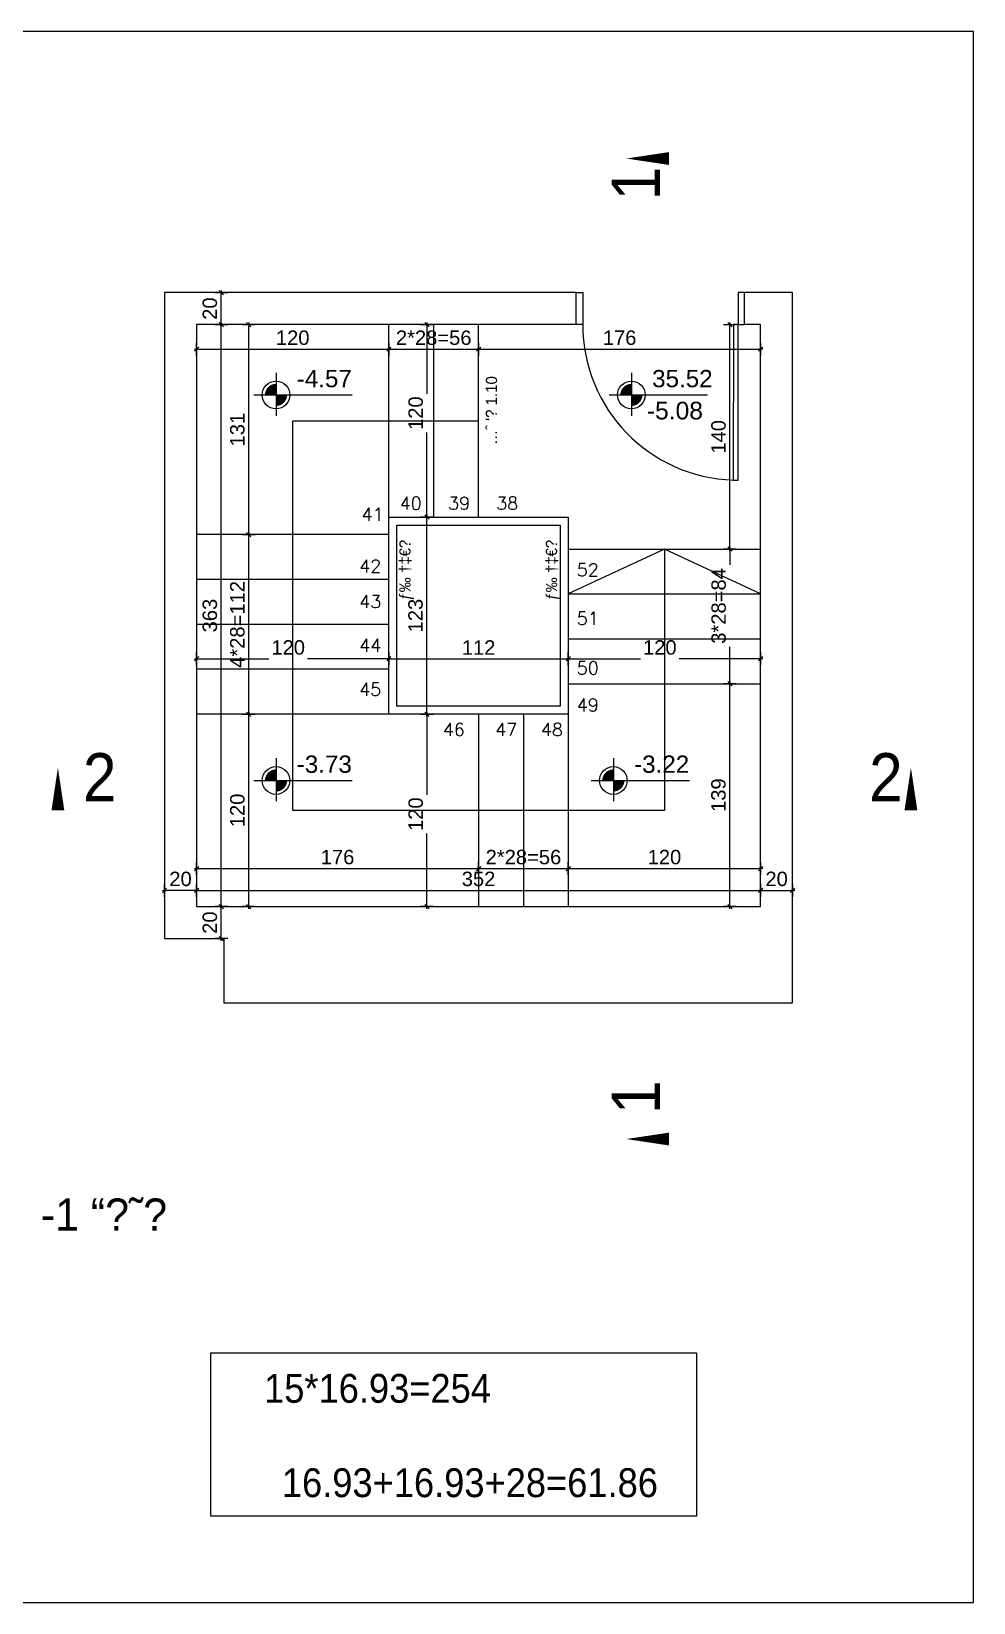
# Model space of a CAD drawing. Header units: centimetres. Extents: x 55145 to 64769, y -6931 to 11377.
# Drawn here: x 58828 to 59416, y 5226 to 6206 of the extents above; entities that cross this region are included whole.
import ezdxf
from ezdxf.enums import TextEntityAlignment as Align

# ---------------------------------------------------------------- set-up
doc = ezdxf.new("R2010")
doc.units = ezdxf.units.CM
doc.header["$LTSCALE"] = 11
doc.header["$MEASUREMENT"] = 0
doc.layers.get('DEFPOINTS').update_dxf_attribs({"color": 1})
for name, color, linetype in [('A_Door_p', 6, 'Continuous'), ('A_Symb_sec', 70, 'Continuous'), ('B-TEXT-H', 6, 'Continuous'), ('dim-100-v', 63, 'Continuous'), ('MABAT', 4, 'Continuous'), ('MIFLAS', 4, 'Continuous'), ('text-building', 8, 'Continuous'), ('TXT', 2, 'Continuous'), ('wall', 7, 'Continuous')]:
    doc.layers.add(name, color=color, linetype=linetype)
doc.styles.add('ROMANCE', font='romanc')
doc.styles.get("Standard").update_dxf_attribs({"font": 'arial.ttf'})
doc.styles.add('T', font='tovana02')
doc.styles.add('TDE_LIB', font='simpheb')
doc.styles.add('TIPUS-K-KARKA$0$SIMPHEB', font='SIMPHEB')
doc.dimstyles.new('1-25', dxfattribs={"dimtxt": 9, "dimasz": 1, "dimexe": 2, "dimexo": 3, "dimgap": 2.5, "dimtad": 1, "dimdec": 0, "dimdsep": 46, "dimtxsty": 'Standard', "dimblk": 'GGK_DIM', "dimcen": 0.09, "dimse1": 1, "dimse2": 1, "dimadec": 0, "dimazin": 0, "dimtfac": 1, "dimtdec": 0, "dimtix": 1, "dimtmove": 2, "dimatfit": 3, "dimfxl": 1, "dimtolj": 1, "dimtzin": 0, "dimarcsym": 0})

# ---------------------------------------------------------------- blocks, each defined once
blk = doc.blocks.new('A$C0DED7F16')
at = {"layer": 'A_Door_p'}
for points in [[(0.01, 117), (4.01, 117), (4, 97.02), (0, 97.02)], [(105.01, 117), (101.01, 117), (101, 97), (105, 97)], [(101, 97), (98, 97), (97.98, 0), (100.98, 0), (101, 97)]]:
    blk.add_lwpolyline(points, dxfattribs=at)
blk.add_arc((101, 97), 97, 179.98706, 268.21559, dxfattribs=at)
blk = doc.blocks.new('GGK_DIM')
for p, q in [((1.33336, 1.33336), (-1.33332, -1.33332)), ((0, 0), (-1, 0)), ((0, 4), (0, -4)), ((1.33336, 0), (0, 0))]:
    blk.add_line(p, q)
blk = doc.blocks.new('*D408')
at = {"layer": 'DEFPOINTS', "color": 0, "transparency": 16777216}
for p in [(59282.96, 5670.64), (58930.96, 5660.52), (59282.96, 5660.52)]:
    blk.add_point(p, dxfattribs=at)
at = {"layer": 'dim-100-v', "color": 0, "lineweight": -2, "transparency": 16777216}
blk.add_line((58931.96, 5670.64), (59281.96, 5670.64), dxfattribs=at)
at = {"layer": 'dim-100-v', "color": 0, "lineweight": -2, "transparency": 16777216, "rotation": 180}
blk.add_blockref('GGK_DIM', (58930.96, 5670.64), dxfattribs=at)
at = {"layer": 'dim-100-v', "color": 0, "lineweight": -2, "transparency": 16777216}
blk.add_blockref('GGK_DIM', (59282.96, 5670.64), dxfattribs=at)
at = {"layer": 'dim-100-v', "color": 0, "transparency": 16777216, "insert": (59106.96, 5677.74), "char_height": 9, "attachment_point": 5}
blk.add_mtext('\\A1;352', dxfattribs=at)
blk = doc.blocks.new('*D409')
at = {"layer": 'DEFPOINTS', "color": 0, "transparency": 16777216}
for p in [(59302.96, 5670.64), (59282.96, 5660.52), (59302.96, 5663.35)]:
    blk.add_point(p, dxfattribs=at)
at = {"layer": 'dim-100-v', "color": 0, "lineweight": -2, "transparency": 16777216}
blk.add_line((59283.96, 5670.64), (59301.96, 5670.64), dxfattribs=at)
at = {"layer": 'dim-100-v', "color": 0, "lineweight": -2, "transparency": 16777216, "rotation": 180}
blk.add_blockref('GGK_DIM', (59282.96, 5670.64), dxfattribs=at)
at = {"layer": 'dim-100-v', "color": 0, "lineweight": -2, "transparency": 16777216}
blk.add_blockref('GGK_DIM', (59302.96, 5670.64), dxfattribs=at)
at = {"layer": 'dim-100-v', "color": 0, "transparency": 16777216, "insert": (59292.96, 5677.74), "char_height": 9, "attachment_point": 5}
blk.add_mtext('\\A1;20', dxfattribs=at)
blk = doc.blocks.new('*D410')
at = {"layer": 'DEFPOINTS', "color": 0, "transparency": 16777216}
for p in [(58910.96, 5670.64), (58910.96, 5660.52), (58930.96, 5660.52)]:
    blk.add_point(p, dxfattribs=at)
at = {"layer": 'dim-100-v', "color": 0, "lineweight": -2, "transparency": 16777216}
blk.add_line((58929.96, 5670.64), (58911.96, 5670.64), dxfattribs=at)
at = {"layer": 'dim-100-v', "color": 0, "lineweight": -2, "transparency": 16777216, "rotation": 180}
blk.add_blockref('GGK_DIM', (58910.96, 5670.64), dxfattribs=at)
at = {"layer": 'dim-100-v', "color": 0, "lineweight": -2, "transparency": 16777216}
blk.add_blockref('GGK_DIM', (58930.96, 5670.64), dxfattribs=at)
at = {"layer": 'dim-100-v', "color": 0, "transparency": 16777216, "insert": (58920.96, 5677.74), "char_height": 9, "attachment_point": 5}
blk.add_mtext('\\A1;20', dxfattribs=at)
blk = doc.blocks.new('*D411')
at = {"layer": 'DEFPOINTS', "color": 0, "transparency": 16777216}
for p in [(59106.96, 5684.25), (58930.96, 5683.06), (59106.96, 5681.03)]:
    blk.add_point(p, dxfattribs=at)
at = {"layer": 'dim-100-v', "color": 0, "lineweight": -2, "transparency": 16777216}
blk.add_line((58931.96, 5684.25), (59105.96, 5684.25), dxfattribs=at)
at = {"layer": 'dim-100-v', "color": 0, "lineweight": -2, "transparency": 16777216, "rotation": 180}
blk.add_blockref('GGK_DIM', (58930.96, 5684.25), dxfattribs=at)
at = {"layer": 'dim-100-v', "color": 0, "lineweight": -2, "transparency": 16777216}
blk.add_blockref('GGK_DIM', (59106.96, 5684.25), dxfattribs=at)
at = {"layer": 'dim-100-v', "color": 0, "transparency": 16777216, "insert": (59018.96, 5691.35), "char_height": 9, "attachment_point": 5}
blk.add_mtext('\\A1;176', dxfattribs=at)
blk = doc.blocks.new('*D412')
at = {"layer": 'DEFPOINTS', "color": 0, "transparency": 16777216}
for p in [(59162.96, 5684.25), (59106.96, 5681.03), (59162.96, 5680.25)]:
    blk.add_point(p, dxfattribs=at)
at = {"layer": 'dim-100-v', "color": 0, "lineweight": -2, "transparency": 16777216}
blk.add_line((59107.96, 5684.25), (59161.96, 5684.25), dxfattribs=at)
at = {"layer": 'dim-100-v', "color": 0, "lineweight": -2, "transparency": 16777216, "rotation": 180}
blk.add_blockref('GGK_DIM', (59106.96, 5684.25), dxfattribs=at)
at = {"layer": 'dim-100-v', "color": 0, "lineweight": -2, "transparency": 16777216}
blk.add_blockref('GGK_DIM', (59162.96, 5684.25), dxfattribs=at)
at = {"layer": 'dim-100-v', "color": 0, "transparency": 16777216, "insert": (59134.96, 5691.35), "char_height": 9, "attachment_point": 5}
blk.add_mtext('\\A1;2*28=56', dxfattribs=at)
blk = doc.blocks.new('*D413')
at = {"layer": 'DEFPOINTS', "color": 0, "transparency": 16777216}
for p in [(59282.96, 5684.25), (59162.96, 5680.25), (59282.96, 5680.25)]:
    blk.add_point(p, dxfattribs=at)
at = {"layer": 'dim-100-v', "color": 0, "lineweight": -2, "transparency": 16777216}
blk.add_line((59163.96, 5684.25), (59281.96, 5684.25), dxfattribs=at)
at = {"layer": 'dim-100-v', "color": 0, "lineweight": -2, "transparency": 16777216, "rotation": 180}
blk.add_blockref('GGK_DIM', (59162.96, 5684.25), dxfattribs=at)
at = {"layer": 'dim-100-v', "color": 0, "lineweight": -2, "transparency": 16777216}
blk.add_blockref('GGK_DIM', (59282.96, 5684.25), dxfattribs=at)
at = {"layer": 'dim-100-v', "color": 0, "transparency": 16777216, "insert": (59222.96, 5691.35), "char_height": 9, "attachment_point": 5}
blk.add_mtext('\\A1;120', dxfattribs=at)
blk = doc.blocks.new('*D414')
at = {"layer": 'DEFPOINTS', "color": 0, "transparency": 16777216}
for p in [(58946.1, 5660.52), (58946.38, 5660.52), (58947.96, 5640.52)]:
    blk.add_point(p, dxfattribs=at)
at = {"layer": 'dim-100-v', "color": 0, "lineweight": -2, "transparency": 16777216}
blk.add_line((58946.38, 5641.52), (58946.38, 5659.52), dxfattribs=at)
for p, rotation in [((58946.38, 5660.52), 90), ((58946.38, 5640.52), 270)]:
    blk.add_blockref('GGK_DIM', p, dxfattribs=dict(at, rotation=rotation))
at = {"layer": 'dim-100-v', "color": 0, "transparency": 16777216, "insert": (58939.28, 5650.52), "char_height": 9, "attachment_point": 5, "rotation": 90}
blk.add_mtext('\\A1;20', dxfattribs=at)
blk = doc.blocks.new('*D415')
at = {"layer": 'DEFPOINTS', "color": 0, "transparency": 16777216}
for p in [(58946.38, 6023.52), (58950.38, 6023.52), (58950.38, 5660.52)]:
    blk.add_point(p, dxfattribs=at)
at = {"layer": 'dim-100-v', "color": 0, "lineweight": -2, "transparency": 16777216}
blk.add_line((58946.38, 5661.52), (58946.38, 6022.52), dxfattribs=at)
for p, rotation in [((58946.38, 6023.52), 90), ((58946.38, 5660.52), 270)]:
    blk.add_blockref('GGK_DIM', p, dxfattribs=dict(at, rotation=rotation))
at = {"layer": 'dim-100-v', "color": 0, "transparency": 16777216, "insert": (58939.28, 5842.02), "char_height": 9, "attachment_point": 5, "rotation": 90}
blk.add_mtext('\\A1;363', dxfattribs=at)
blk = doc.blocks.new('*D416')
at = {"layer": 'DEFPOINTS', "color": 0, "transparency": 16777216}
for p in [(58946.38, 6043.52), (58950.38, 6043.52), (58950.38, 6023.52)]:
    blk.add_point(p, dxfattribs=at)
at = {"layer": 'dim-100-v', "color": 0, "lineweight": -2, "transparency": 16777216}
blk.add_line((58946.38, 6024.52), (58946.38, 6042.52), dxfattribs=at)
for p, rotation in [((58946.38, 6043.52), 90), ((58946.38, 6023.52), 270)]:
    blk.add_blockref('GGK_DIM', p, dxfattribs=dict(at, rotation=rotation))
at = {"layer": 'dim-100-v', "color": 0, "transparency": 16777216, "insert": (58939.28, 6033.52), "char_height": 9, "attachment_point": 5, "rotation": 90}
blk.add_mtext('\\A1;20', dxfattribs=at)
blk = doc.blocks.new('*D417')
at = {"layer": 'DEFPOINTS', "color": 0, "transparency": 16777216}
for p in [(58961.58, 5780.52), (58963.55, 5780.52), (58961.58, 5660.52)]:
    blk.add_point(p, dxfattribs=at)
at = {"layer": 'dim-100-v', "color": 0, "lineweight": -2, "transparency": 16777216}
blk.add_line((58963.55, 5661.52), (58963.55, 5779.52), dxfattribs=at)
for p, rotation in [((58963.55, 5780.52), 90), ((58963.55, 5660.52), 270)]:
    blk.add_blockref('GGK_DIM', p, dxfattribs=dict(at, rotation=rotation))
at = {"layer": 'dim-100-v', "color": 0, "transparency": 16777216, "insert": (58956.45, 5720.52), "char_height": 9, "attachment_point": 5, "rotation": 90}
blk.add_mtext('\\A1;120', dxfattribs=at)
blk = doc.blocks.new('*D418')
at = {"layer": 'DEFPOINTS', "color": 0, "transparency": 16777216}
for p in [(58963.55, 5892.52), (58967.55, 5892.52), (58967.55, 5780.52)]:
    blk.add_point(p, dxfattribs=at)
at = {"layer": 'dim-100-v', "color": 0, "lineweight": -2, "transparency": 16777216}
blk.add_line((58963.55, 5781.52), (58963.55, 5891.52), dxfattribs=at)
for p, rotation in [((58963.55, 5892.52), 90), ((58963.55, 5780.52), 270)]:
    blk.add_blockref('GGK_DIM', p, dxfattribs=dict(at, rotation=rotation))
at = {"layer": 'dim-100-v', "color": 0, "transparency": 16777216, "insert": (58956.45, 5836.52), "char_height": 9, "attachment_point": 5, "rotation": 90}
blk.add_mtext('\\A1;4*28=112', dxfattribs=at)
blk = doc.blocks.new('*D419')
at = {"layer": 'DEFPOINTS', "color": 0, "transparency": 16777216}
for p in [(58963.55, 6023.52), (58967.55, 6023.52), (58967.55, 5892.52)]:
    blk.add_point(p, dxfattribs=at)
at = {"layer": 'dim-100-v', "color": 0, "lineweight": -2, "transparency": 16777216}
blk.add_line((58963.55, 5893.52), (58963.55, 6022.52), dxfattribs=at)
for p, rotation in [((58963.55, 6023.52), 90), ((58963.55, 5892.52), 270)]:
    blk.add_blockref('GGK_DIM', p, dxfattribs=dict(at, rotation=rotation))
at = {"layer": 'dim-100-v', "color": 0, "transparency": 16777216, "insert": (58956.45, 5958.02), "char_height": 9, "attachment_point": 5, "rotation": 90}
blk.add_mtext('\\A1;131', dxfattribs=at)
blk = doc.blocks.new('*D420')
at = {"layer": 'DEFPOINTS', "color": 0, "transparency": 16777216}
for p in [(59263.81, 5799.52), (59269.88, 5799.52), (59269.88, 5660.52)]:
    blk.add_point(p, dxfattribs=at)
at = {"layer": 'dim-100-v', "color": 0, "lineweight": -2, "transparency": 16777216}
blk.add_line((59263.81, 5661.52), (59263.81, 5798.52), dxfattribs=at)
for p, rotation in [((59263.81, 5799.52), 90), ((59263.81, 5660.52), 270)]:
    blk.add_blockref('GGK_DIM', p, dxfattribs=dict(at, rotation=rotation))
at = {"layer": 'dim-100-v', "color": 0, "transparency": 16777216, "insert": (59256.71, 5730.02), "char_height": 9, "attachment_point": 5, "rotation": 90}
blk.add_mtext('\\A1;139', dxfattribs=at)
blk = doc.blocks.new('*D421')
at = {"layer": 'DEFPOINTS', "color": 0, "transparency": 16777216}
for p in [(59263.81, 5883.52), (59275.19, 5883.52), (59269.88, 5799.52)]:
    blk.add_point(p, dxfattribs=at)
at = {"layer": 'dim-100-v', "color": 0, "lineweight": -2, "transparency": 16777216}
for p, q in [((59263.81, 5882.52), (59263.81, 5873.6)), ((59263.81, 5800.52), (59263.81, 5822.53))]:
    blk.add_line(p, q, dxfattribs=at)
for p, rotation in [((59263.81, 5883.52), 90), ((59263.81, 5799.52), 270)]:
    blk.add_blockref('GGK_DIM', p, dxfattribs=dict(at, rotation=rotation))
at = {"layer": 'dim-100-v', "color": 0, "transparency": 16777216, "insert": (59256.81, 5848.06), "char_height": 9, "attachment_point": 5, "rotation": 90}
blk.add_mtext('\\A1;3*28=84', dxfattribs=at)
blk = doc.blocks.new('*D422')
at = {"layer": 'DEFPOINTS', "color": 0, "transparency": 16777216}
for p in [(59263.81, 6023.52), (59276.95, 6023.52), (59275.19, 5883.52)]:
    blk.add_point(p, dxfattribs=at)
at = {"layer": 'dim-100-v', "color": 0, "lineweight": -2, "transparency": 16777216}
blk.add_line((59263.81, 5884.52), (59263.81, 6022.52), dxfattribs=at)
for p, rotation in [((59263.81, 6023.52), 90), ((59263.81, 5883.52), 270)]:
    blk.add_blockref('GGK_DIM', p, dxfattribs=dict(at, rotation=rotation))
at = {"layer": 'dim-100-v', "color": 0, "transparency": 16777216, "insert": (59256.72, 5953.52), "char_height": 9, "attachment_point": 5, "rotation": 90}
blk.add_mtext('\\A1;140', dxfattribs=at)
blk = doc.blocks.new('*D423')
at = {"layer": 'DEFPOINTS', "color": 0, "transparency": 16777216}
for p in [(58930.96, 6011.2), (59050.96, 6011.2), (59050.96, 6008.2)]:
    blk.add_point(p, dxfattribs=at)
at = {"layer": 'dim-100-v', "color": 0, "lineweight": -2, "transparency": 16777216}
blk.add_line((58931.96, 6008.2), (59049.96, 6008.2), dxfattribs=at)
at = {"layer": 'dim-100-v', "color": 0, "lineweight": -2, "transparency": 16777216, "rotation": 180}
blk.add_blockref('GGK_DIM', (58930.96, 6008.2), dxfattribs=at)
at = {"layer": 'dim-100-v', "color": 0, "lineweight": -2, "transparency": 16777216}
blk.add_blockref('GGK_DIM', (59050.96, 6008.2), dxfattribs=at)
at = {"layer": 'dim-100-v', "color": 0, "transparency": 16777216, "insert": (58990.96, 6015.3), "char_height": 9, "attachment_point": 5}
blk.add_mtext('\\A1;120', dxfattribs=at)
blk = doc.blocks.new('*D424')
at = {"layer": 'DEFPOINTS', "color": 0, "transparency": 16777216}
for p in [(59106.96, 6008.2), (59050.96, 6004.2), (59106.96, 6004.2)]:
    blk.add_point(p, dxfattribs=at)
at = {"layer": 'dim-100-v', "color": 0, "lineweight": -2, "transparency": 16777216}
blk.add_line((59051.96, 6008.2), (59105.96, 6008.2), dxfattribs=at)
at = {"layer": 'dim-100-v', "color": 0, "lineweight": -2, "transparency": 16777216, "rotation": 180}
blk.add_blockref('GGK_DIM', (59050.96, 6008.2), dxfattribs=at)
at = {"layer": 'dim-100-v', "color": 0, "lineweight": -2, "transparency": 16777216}
blk.add_blockref('GGK_DIM', (59106.96, 6008.2), dxfattribs=at)
at = {"layer": 'dim-100-v', "color": 0, "transparency": 16777216, "insert": (59078.96, 6015.3), "char_height": 9, "attachment_point": 5}
blk.add_mtext('\\A1;2*28=56', dxfattribs=at)
blk = doc.blocks.new('*D425')
at = {"layer": 'DEFPOINTS', "color": 0, "transparency": 16777216}
for p in [(59282.95, 6008.2), (59106.96, 6004.2), (59282.95, 6005.54)]:
    blk.add_point(p, dxfattribs=at)
at = {"layer": 'dim-100-v', "color": 0, "lineweight": -2, "transparency": 16777216}
blk.add_line((59107.96, 6008.2), (59281.95, 6008.2), dxfattribs=at)
at = {"layer": 'dim-100-v', "color": 0, "lineweight": -2, "transparency": 16777216, "rotation": 180}
blk.add_blockref('GGK_DIM', (59106.96, 6008.2), dxfattribs=at)
at = {"layer": 'dim-100-v', "color": 0, "lineweight": -2, "transparency": 16777216}
blk.add_blockref('GGK_DIM', (59282.95, 6008.2), dxfattribs=at)
at = {"layer": 'dim-100-v', "color": 0, "transparency": 16777216, "insert": (59194.96, 6015.3), "char_height": 9, "attachment_point": 5}
blk.add_mtext('\\A1;176', dxfattribs=at)
blk = doc.blocks.new('*D426')
at = {"layer": 'DEFPOINTS', "color": 0, "transparency": 16777216}
for p in [(58930.96, 5816.18), (59050.96, 5816.18), (59050.96, 5815.12)]:
    blk.add_point(p, dxfattribs=at)
at = {"layer": 'dim-100-v', "color": 0, "lineweight": -2, "transparency": 16777216}
for p, q in [((58931.96, 5815.12), (58976.13, 5815.12)), ((59049.96, 5815.12), (59000.14, 5815.12))]:
    blk.add_line(p, q, dxfattribs=at)
at = {"layer": 'dim-100-v', "color": 0, "lineweight": -2, "transparency": 16777216, "rotation": 180}
blk.add_blockref('GGK_DIM', (58930.96, 5815.12), dxfattribs=at)
at = {"layer": 'dim-100-v', "color": 0, "lineweight": -2, "transparency": 16777216}
blk.add_blockref('GGK_DIM', (59050.96, 5815.12), dxfattribs=at)
at = {"layer": 'dim-100-v', "color": 0, "transparency": 16777216, "insert": (58988.14, 5822.12), "char_height": 9, "attachment_point": 5}
blk.add_mtext('\\A1;120', dxfattribs=at)
blk = doc.blocks.new('*D428')
at = {"layer": 'DEFPOINTS', "color": 0, "transparency": 16777216}
for p in [(59282.96, 5815.12), (59162.96, 5811.12), (59282.96, 5811.12)]:
    blk.add_point(p, dxfattribs=at)
at = {"layer": 'dim-100-v', "color": 0, "lineweight": -2, "transparency": 16777216}
for p, q in [((59163.96, 5815.12), (59208.06, 5815.12)), ((59281.96, 5815.12), (59232.07, 5815.12))]:
    blk.add_line(p, q, dxfattribs=at)
at = {"layer": 'dim-100-v', "color": 0, "lineweight": -2, "transparency": 16777216, "rotation": 180}
blk.add_blockref('GGK_DIM', (59162.96, 5815.12), dxfattribs=at)
at = {"layer": 'dim-100-v', "color": 0, "lineweight": -2, "transparency": 16777216}
blk.add_blockref('GGK_DIM', (59282.96, 5815.12), dxfattribs=at)
at = {"layer": 'dim-100-v', "color": 0, "transparency": 16777216, "insert": (59220.06, 5822.12), "char_height": 9, "attachment_point": 5}
blk.add_mtext('\\A1;120', dxfattribs=at)
blk = doc.blocks.new('*D429')
at = {"layer": 'DEFPOINTS', "color": 0, "transparency": 16777216}
for p in [(59071.01, 5780.52), (59074.74, 5780.52), (59071.01, 5660.52)]:
    blk.add_point(p, dxfattribs=at)
at = {"layer": 'dim-100-v', "color": 0, "lineweight": -2, "transparency": 16777216}
for p, q in [((59074.74, 5779.52), (59074.74, 5730.16)), ((59074.74, 5661.52), (59074.74, 5706.16))]:
    blk.add_line(p, q, dxfattribs=at)
for p, rotation in [((59074.74, 5780.52), 90), ((59074.74, 5660.52), 270)]:
    blk.add_blockref('GGK_DIM', p, dxfattribs=dict(at, rotation=rotation))
at = {"layer": 'dim-100-v', "color": 0, "transparency": 16777216, "insert": (59067.74, 5718.16), "char_height": 9, "attachment_point": 5, "rotation": 90}
blk.add_mtext('\\A1;120', dxfattribs=at)
blk = doc.blocks.new('*D430')
at = {"layer": 'DEFPOINTS', "color": 0, "transparency": 16777216}
for p in [(59074.74, 5903.52), (59078.74, 5903.52), (59078.74, 5780.52)]:
    blk.add_point(p, dxfattribs=at)
at = {"layer": 'dim-100-v', "color": 0, "lineweight": -2, "transparency": 16777216}
blk.add_line((59074.74, 5781.52), (59074.74, 5902.52), dxfattribs=at)
for p, rotation in [((59074.74, 5903.52), 90), ((59074.74, 5780.52), 270)]:
    blk.add_blockref('GGK_DIM', p, dxfattribs=dict(at, rotation=rotation))
at = {"layer": 'dim-100-v', "color": 0, "transparency": 16777216, "insert": (59067.65, 5842.02), "char_height": 9, "attachment_point": 5, "rotation": 90}
blk.add_mtext('\\A1;123', dxfattribs=at)
blk = doc.blocks.new('*D431')
at = {"layer": 'DEFPOINTS', "color": 0, "transparency": 16777216}
for p in [(59074.74, 6023.52), (59080.77, 6023.52), (59080.77, 5903.52)]:
    blk.add_point(p, dxfattribs=at)
at = {"layer": 'dim-100-v', "color": 0, "lineweight": -2, "transparency": 16777216}
for p, q in [((59074.74, 6022.52), (59074.74, 5980.29)), ((59074.74, 5904.52), (59074.74, 5956.28))]:
    blk.add_line(p, q, dxfattribs=at)
for p, rotation in [((59074.74, 6023.52), 90), ((59074.74, 5903.52), 270)]:
    blk.add_blockref('GGK_DIM', p, dxfattribs=dict(at, rotation=rotation))
at = {"layer": 'dim-100-v', "color": 0, "transparency": 16777216, "insert": (59067.74, 5968.29), "char_height": 9, "attachment_point": 5, "rotation": 90}
blk.add_mtext('\\A1;120', dxfattribs=at)
blk = doc.blocks.new('PLAN00')
for p, q in [((0, 32), (0, -30)), ((-32, 0), (110, 0))]:
    blk.add_line(p, q)
at = {"const_width": 16}
for points in [[(0, 8, 0.414214), (0, 8, 0.414214), (-8, 0, 0.414214)], [(0, -8, 0.414214), (0, -8, 0.414214), (8, 0, 0.414214)]]:
    blk.add_lwpolyline(points, format="xyb", dxfattribs=at)
blk.add_circle((0, 0), 20)
blk.add_attdef('FLOOR', (29.4, 11.1), '', height=25)
blk = doc.blocks.new('SYS011')
blk.add_lwpolyline([(0, 0, 0, 0, 0), (100, 0, 12, 0, 0), (100, 40, 0, 0, 0)], format="xyseb")
at = {"style": 'TDE_LIB'}
blk.add_attdef('-', (113.3, 0), '', height=24, dxfattribs=at)
blk = doc.blocks.new('A$C63F54530')
at = {"xscale": -0.6666666666666666, "yscale": 0.6666666666666666, "zscale": 0.6666666666666666, "rotation": 89.99999999999991}
blk.add_blockref('SYS011', (40.72, 70.67), dxfattribs=at)
at = {"width": 0.9}
blk.add_attdef('SEC', (35, 17.47, -1.16), '', height=35, rotation=90, dxfattribs=at)

msp = doc.modelspace()

# ---------------------------------------------------------------- linework, layer by layer
at = {"layer": 'MABAT'}
for p, q in [((59050.96, 5903.52), (59050.96, 6023.52)), ((59078.96, 5903.52), (59078.96, 6023.52)), ((59106.96, 5903.52), (59106.96, 6023.52)), ((59050.96, 5892.52), (58930.96, 5892.52)), ((59162.96, 5883.52), (59282.96, 5883.52)), ((59050.96, 5864.52), (58930.96, 5864.52)), ((59162.96, 5855.52), (59282.96, 5855.52)), ((59050.96, 5836.52), (58930.96, 5836.52)), ((59162.96, 5827.52), (59282.96, 5827.52)), ((59050.96, 5808.52), (58930.96, 5808.52)), ((59162.96, 5799.52), (59282.96, 5799.52)), ((59050.96, 5780.52), (58930.96, 5780.52)), ((59106.96, 5780.52), (59106.96, 5660.52)), ((59134.96, 5780.52), (59134.96, 5660.52)), ((59162.96, 5780.52), (59162.96, 5660.52))]:
    msp.add_line(p, q, dxfattribs=at)
for points in [[(59415.89, 6206.41), (58155.89, 6206.41), (58155.89, 5226.41), (59415.89, 5226.41)], [(59050.96, 5903.52), (59162.96, 5903.52), (59162.96, 5780.52), (59050.96, 5780.52)], [(59055.96, 5898.52), (59157.96, 5898.52), (59157.96, 5785.52), (59055.96, 5785.52)]]:
    msp.add_lwpolyline(points, close=True, dxfattribs=at)
for points in [[(59222.96, 5883.52), (59222.96, 5720.52), (58990.96, 5720.52), (58990.96, 5963.52), (59106.96, 5963.52)], [(59282.96, 5855.52), (59222.96, 5883.52), (59162.96, 5855.52)]]:
    msp.add_lwpolyline(points, dxfattribs=at)
at = {"layer": 'TXT'}
msp.add_lwpolyline([(58939.84, 5382.28), (59242.99, 5382.28), (59242.99, 5280.33), (58939.84, 5280.33)], close=True, dxfattribs=at)
at = {"layer": 'wall'}
for p, q in [((59167.96, 6023.52), (59167.96, 6043.52)), ((59272.96, 6023.52), (59272.96, 6043.52))]:
    msp.add_line(p, q, dxfattribs=at)
for points in [[(59167.96, 6043.52), (58910.96, 6043.52), (58910.96, 5640.52), (58947.96, 5640.52), (58947.96, 5600.52), (59302.96, 5600.52), (59302.96, 6043.52), (59272.96, 6043.52)], [(59167.96, 6023.52), (58930.96, 6023.52), (58930.96, 5660.52), (59282.96, 5660.52), (59282.96, 6023.52), (59272.96, 6023.52)]]:
    msp.add_lwpolyline(points, dxfattribs=at)

# ---------------------------------------------------------------- block references
at = {"layer": 'A_Symb_sec'}
ref = msp.add_blockref('A$C63F54530', (59185.1, 6131.13), dxfattribs=dict(at, xscale=-1, rotation=180))
ref.add_attrib('SEC', '1', (59220.1, 6101.03, -1.16), dxfattribs={"layer": '0', "height": 30, "rotation": 90, "width": 0.9})
ref = msp.add_blockref('A$C63F54530', (58840.43, 5761.24), dxfattribs=dict(at, rotation=270))
ref.add_attrib('SEC', '2', (58860.03, 5726.24, -1.16), dxfattribs={"layer": '0', "height": 30, "width": 0.9})
ref = msp.add_blockref('A$C63F54530', (59380.79, 5761.24), dxfattribs=dict(at, xscale=-1, rotation=90))
ref.add_attrib('SEC', '2', (59350.69, 5726.24, -1.16), dxfattribs={"layer": '0', "height": 30, "width": 0.9})
ref = msp.add_blockref('A$C63F54530', (59185.1, 5511.53), dxfattribs=at)
ref.add_attrib('SEC', '1', (59220.1, 5531.13, -1.16), dxfattribs={"layer": '0', "height": 30, "rotation": 90, "width": 0.9})
at = {"layer": 'MIFLAS'}
ref = msp.add_blockref('PLAN00', (58980.56, 5979.68), dxfattribs=dict(at, xscale=0.432000000004191, yscale=0.432000000004191, zscale=0.6047999999999999))
ref.add_attrib('FLOOR', '-4.57', (58993.49, 5984.46), dxfattribs={"layer": '0', "height": 10.8})
ref = msp.add_blockref('PLAN00', (59202.34, 5979.68), dxfattribs=dict(at, xscale=0.432000000004191, yscale=0.432000000004191, zscale=0.6047999999999999))
ref.add_attrib('FLOOR', '35.52', (59215.27, 5984.46), dxfattribs={"layer": '0', "height": 10.8})
ref = msp.add_blockref('PLAN00', (58980.56, 5739.18), dxfattribs=dict(at, xscale=0.432000000004191, yscale=0.432000000004191, zscale=0.6047999999999999))
ref.add_attrib('FLOOR', '-3.73', (58993.49, 5743.96), dxfattribs={"layer": '0', "height": 10.8})
ref = msp.add_blockref('PLAN00', (59191.09, 5739.18), dxfattribs=dict(at, xscale=0.432000000004191, yscale=0.432000000004191, zscale=0.6047999999999999))
ref.add_attrib('FLOOR', '-3.22', (59204.02, 5743.96), dxfattribs={"layer": '0', "height": 10.8})
at = {"layer": 'wall'}
msp.add_blockref('A$C0DED7F16', (59167.96, 5926.5), dxfattribs=at)

# ---------------------------------------------------------------- texts
at = {"layer": 'B-TEXT-H', "style": 'ROMANCE'}
for s, p in [('40', (59057.74, 5908.12, 0)), ('39', (59087.96, 5908.12, 0)), ('38', (59117.97, 5908.12, 0)), ('41', (59033.99, 5901.19, 0)), ('42', (59032.48, 5868.87, 0)), ('52', (59168.26, 5866.56, 0)), ('43', (59032.48, 5846.77, 0)), ('51', (59168.26, 5836.29, 0)), ('44', (59032.48, 5819.51, 0)), ('50', (59168.26, 5805.39, 0)), ('45', (59032.48, 5792.03, 0)), ('49', (59168.26, 5782.28, 0)), ('46', (59084.69, 5766.99, 0)), ('47', (59117.35, 5766.99, 0)), ('48', (59145.89, 5766.99, 0))]:
    msp.add_text(s, height=8, dxfattribs=at).set_placement(p)
at = {"layer": 'MIFLAS', "insert": (59211.97, 5975.41), "char_height": 11, "attachment_point": 1}
msp.add_mtext_dynamic_manual_height_columns('-5.08', width=39.0431, gutter_width=60, heights=[0], dxfattribs=at)
at = {"layer": 'text-building', "style": 'TIPUS-K-KARKA$0$SIMPHEB'}
msp.add_text("…ˆ '\x8e 1.10", height=7, rotation=90, dxfattribs=at).set_placement((59118.49, 5991.38, 0), align=Align.RIGHT)
for p in [(59064.53, 5851.34), (59155.97, 5851.34)]:
    msp.add_text('ƒ‰ †‡€\x8e', height=7, rotation=90, dxfattribs=at).set_placement(p)
at = {"layer": 'TXT', "ltscale": 100, "style": 'T'}
msp.add_text('-1 “%%154˜%%142', height=20, dxfattribs=at).set_placement((58912.58, 5458.46, -2343.37), align=Align.RIGHT)
at = {"layer": 'TXT', "width": 0.9}
for s, p in [('15*16.93=254', (59114.68, 5351.03)), ('16.93+16.93+28=61.86', (59218.9, 5292.18))]:
    msp.add_text(s, height=18, dxfattribs=at).set_placement(p, align=Align.RIGHT)

# ---------------------------------------------------------------- dimensions: what is measured, and where the dimension line sits
at = {"layer": 'dim-100-v'}
for base, p1, p2, picture, middle in [((58946.38, 6043.52), (58950.38, 6023.52), (58950.38, 6043.52), '*D416', (58939.28, 6033.52)), ((58946.38, 6023.52), (58950.38, 5660.52), (58950.38, 6023.52), '*D415', (58939.28, 5842.02)), ((58963.55, 6023.52), (58967.55, 5892.52), (58967.55, 6023.52), '*D419', (58956.45, 5958.02)), ((59263.81, 6023.52), (59275.19, 5883.52), (59276.95, 6023.52), '*D422', (59256.72, 5953.52)), ((59074.74, 5903.52), (59078.74, 5780.52), (59078.74, 5903.52), '*D430', (59067.65, 5842.02)), ((59263.81, 5799.52), (59269.88, 5660.52), (59269.88, 5799.52), '*D420', (59256.71, 5730.02)), ((58963.55, 5780.52), (58961.58, 5660.52), (58961.58, 5780.52), '*D417', (58956.45, 5720.52)), ((58946.38, 5660.52), (58947.96, 5640.52), (58946.1, 5660.52), '*D414', (58939.28, 5650.52))]:
    dim = msp.add_linear_dim(base=base, p1=p1, p2=p2, angle=90, dimstyle='1-25', dxfattribs=at)
    dim.commit()
    dim.dimension.update_dxf_attribs({"geometry": picture, "text_midpoint": middle})
for base, p1, p2, picture, middle in [((59050.96, 6008.2), (58930.96, 6011.2), (59050.96, 6011.2), '*D423', (58990.96, 6015.3)), ((59282.95, 6008.2), (59106.96, 6004.2), (59282.95, 6005.54), '*D425', (59194.96, 6015.3)), ((59106.96, 5684.25), (58930.96, 5683.06), (59106.96, 5681.03), '*D411', (59018.96, 5691.35)), ((59282.96, 5684.25), (59162.96, 5680.25), (59282.96, 5680.25), '*D413', (59222.96, 5691.35)), ((58910.96, 5670.64), (58930.96, 5660.52), (58910.96, 5660.52), '*D410', (58920.96, 5677.74)), ((59282.96, 5670.64), (58930.96, 5660.52), (59282.96, 5660.52), '*D408', (59106.96, 5677.74)), ((59302.96, 5670.64), (59282.96, 5660.52), (59302.96, 5663.35), '*D409', (59292.96, 5677.74))]:
    dim = msp.add_linear_dim(base=base, p1=p1, p2=p2, dimstyle='1-25', dxfattribs=at)
    dim.commit()
    dim.dimension.update_dxf_attribs({"geometry": picture, "text_midpoint": middle})
for base, p1, p2, picture, middle in [((59106.96, 6008.2), (59050.96, 6004.2), (59106.96, 6004.2), '*D424', (59078.96, 6015.3)), ((59162.96, 5684.25), (59106.96, 5681.03), (59162.96, 5680.25), '*D412', (59134.96, 5691.35))]:
    dim = msp.add_linear_dim(base=base, p1=p1, p2=p2, text='2*28=<>', dimstyle='1-25', dxfattribs=at)
    dim.commit()
    dim.dimension.update_dxf_attribs({"geometry": picture, "text_midpoint": middle})
for base, p1, p2, picture, middle in [((59074.74, 6023.52), (59080.77, 5903.52), (59080.77, 6023.52), '*D431', (59067.74, 5968.29)), ((59074.74, 5780.52), (59071.01, 5660.52), (59071.01, 5780.52), '*D429', (59067.74, 5718.16))]:
    dim = msp.add_linear_dim(base=base, p1=p1, p2=p2, angle=90, dimstyle='1-25', dxfattribs=at)
    dim.commit()
    dim.dimension.update_dxf_attribs({"geometry": picture, "text_midpoint": middle, "dimtype": 160})
dim = msp.add_linear_dim(base=(58963.55, 5892.52), p1=(58967.55, 5780.52), p2=(58967.55, 5892.52), angle=90, text='4*28=<>', dimstyle='1-25', dxfattribs=at)
dim.commit()
dim.dimension.update_dxf_attribs({"geometry": '*D418', "text_midpoint": (58956.45, 5836.52)})
dim = msp.add_linear_dim(base=(59263.81, 5883.52), p1=(59269.88, 5799.52), p2=(59275.19, 5883.52), angle=90, text='3*28=<>', dimstyle='1-25', dxfattribs=at)
dim.commit()
dim.dimension.update_dxf_attribs({"geometry": '*D421', "text_midpoint": (59256.81, 5848.06), "dimtype": 160})
for base, p1, p2, picture, middle in [((59050.96, 5815.12), (58930.96, 5816.18), (59050.96, 5816.18), '*D426', (58988.14, 5822.12)), ((59282.96, 5815.12), (59162.96, 5811.12), (59282.96, 5811.12), '*D428', (59220.06, 5822.12))]:
    dim = msp.add_linear_dim(base=base, p1=p1, p2=p2, dimstyle='1-25', dxfattribs=at)
    dim.commit()
    dim.dimension.update_dxf_attribs({"geometry": picture, "text_midpoint": middle, "dimtype": 160})
msp.add_linear_dim(base=(59162.96, 5815.12), p1=(59050.96, 5811.12), p2=(59162.96, 5811.12), dimstyle='1-25', dxfattribs=at).render()

doc.saveas('drawing.dxf')
